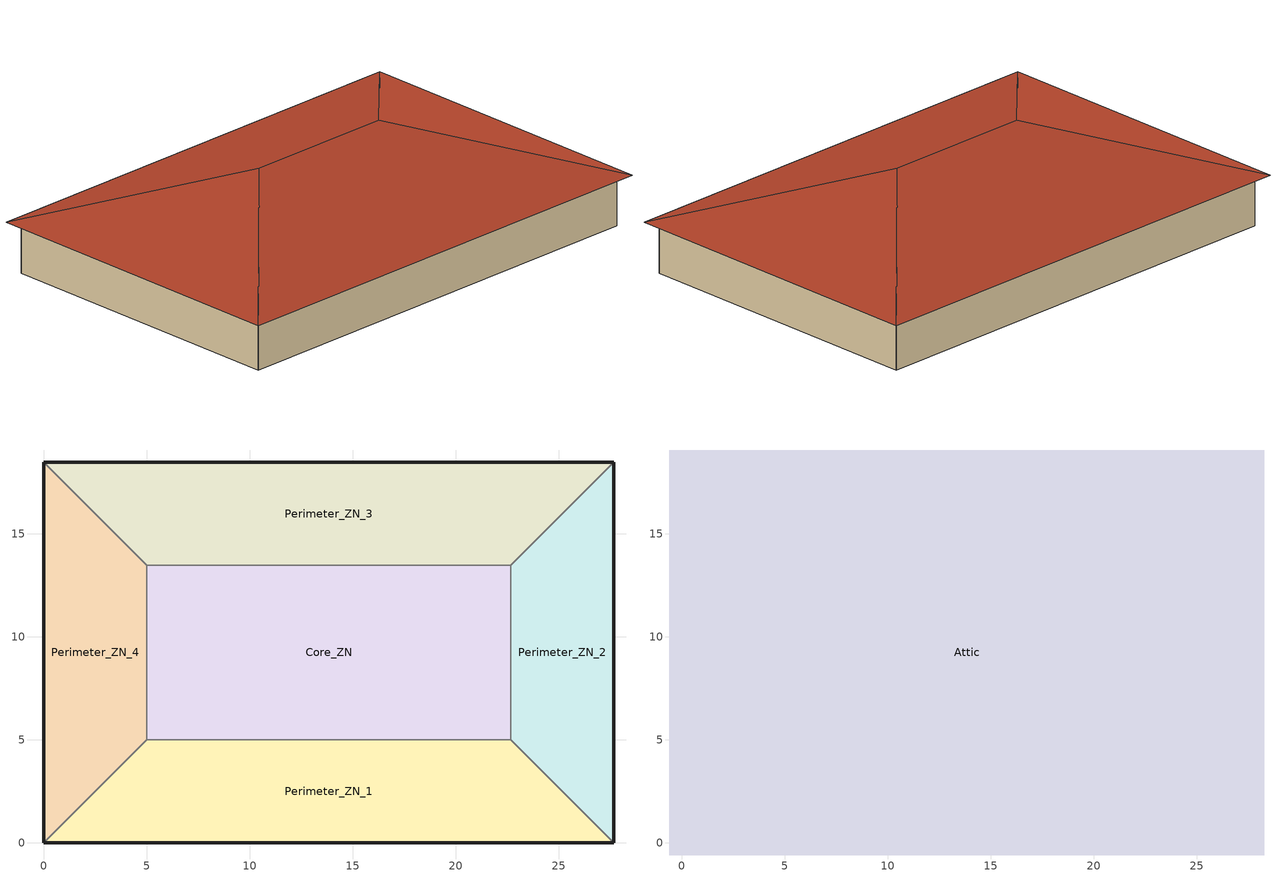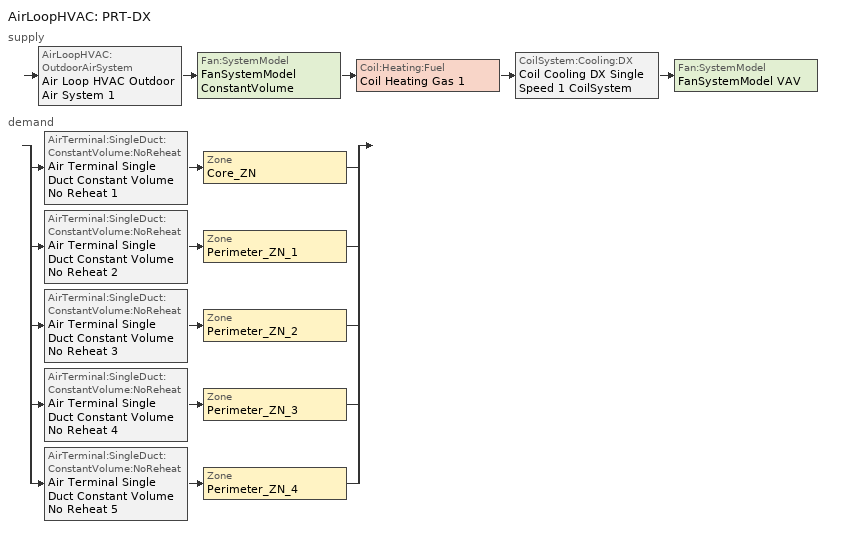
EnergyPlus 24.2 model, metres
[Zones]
Core_ZN
 floor ground (ext-slab): 22.69,13.46 22.69,5 5,5 5,13.46 z0
 wall to Perimeter_ZN_2 (int-walls): 22.69,5 22.69,13.46 z0:3.05
 wall to Perimeter_ZN_3 (int-walls): 22.69,13.46 5,13.46 z0:3.05
 wall to Perimeter_ZN_1 (int-walls): 5,5 22.69,5 z0:3.05
 wall to Perimeter_ZN_4 (int-walls): 5,13.46 5,5 z0:3.05
Perimeter_ZN_1
 floor ground (ext-slab): 22.69,5 27.69,0 0,0 5,5 z0
 wall outside (Mass Non-res Ext Wall): 0,0 27.69,0 z0:3.05
 wall to Perimeter_ZN_2 (int-walls): 27.69,0 22.69,5 z0:3.05
 wall to Perimeter_ZN_4 (int-walls): 5,5 0,0 z0:3.05
Perimeter_ZN_2
 floor ground (ext-slab): 27.69,18.46 27.69,0 22.69,5 22.69,13.46 z0
 wall outside (Mass Non-res Ext Wall): 27.69,0 27.69,18.46 z0:3.05
 wall to Perimeter_ZN_3 (int-walls): 27.69,18.46 22.69,13.46 z0:3.05
Perimeter_ZN_3
 floor ground (ext-slab): 27.69,18.46 22.69,13.46 5,13.46 0,18.46 z0
 wall outside (Mass Non-res Ext Wall): 27.69,18.46 0,18.46 z0:3.05
 wall to Perimeter_ZN_4 (int-walls): 0,18.46 5,13.46 z0:3.05
Perimeter_ZN_4
 floor ground (ext-slab): 0,18.46 5,13.46 5,5 0,0 z0
 wall outside (Mass Non-res Ext Wall): 0,18.46 0,0 z0:3.05
Attic
 floor outside (Attic Non-res Floor): 28.29,19.06 28.29,-0.6 27.69,0 27.69,18.46 z3.05; 28.29,19.06 27.69,18.46 0,18.46 -0.6,19.06 z3.05; 27.69,0 28.29,-0.6 -0.6,-0.6 0,0 z3.05; -0.6,19.06 0,18.46 0,0 -0.6,-0.6 z3.05
 floor to Core_ZN (Attic Non-res Floor): 22.69,13.46 22.69,5 5,5 5,13.46 z3.05
 floor to Perimeter_ZN_2 (Attic Non-res Floor): 27.69,18.46 27.69,0 22.69,5 22.69,13.46 z3.05
 floor to Perimeter_ZN_3 (Attic Non-res Floor): 27.69,18.46 22.69,13.46 5,13.46 0,18.46 z3.05
 floor to Perimeter_ZN_1 (Attic Non-res Floor): 22.69,5 27.69,0 0,0 5,5 z3.05
 floor to Perimeter_ZN_4 (Attic Non-res Floor): 0,18.46 5,13.46 5,5 0,0 z3.05
 roof outside (Attic Non-res Roof): 18.46,9.23,6.33 28.29,-0.6,3.05 28.29,19.06,3.05; 18.46,9.23,6.33 28.29,19.06,3.05 -0.6,19.06,3.05 9.23,9.23,6.33; 9.23,9.23,6.33 -0.6,-0.6,3.05 28.29,-0.6,3.05 18.46,9.23,6.33; 9.23,9.23,6.33 -0.6,19.06,3.05 -0.6,-0.6,3.05
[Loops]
AirLoopHVAC 'PRT-DX'
 supply: AirLoopHVAC:OutdoorAirSystem 'Air Loop HVAC Outdoor Air System 1' > Fan:SystemModel 'FanSystemModel ConstantVolume' > Coil:Heating:Fuel 'Coil Heating Gas 1' > CoilSystem:Cooling:DX 'Coil Cooling DX Single Speed 1 CoilSystem' > Fan:SystemModel 'FanSystemModel VAV'
 demand: split
  | AirTerminal:SingleDuct:ConstantVolume:NoReheat 'Air Terminal Single Duct Constant Volume No Reheat 1' > Zone 'Core_ZN'
  | AirTerminal:SingleDuct:ConstantVolume:NoReheat 'Air Terminal Single Duct Constant Volume No Reheat 2' > Zone 'Perimeter_ZN_1'
  | AirTerminal:SingleDuct:ConstantVolume:NoReheat 'Air Terminal Single Duct Constant Volume No Reheat 3' > Zone 'Perimeter_ZN_2'
  | AirTerminal:SingleDuct:ConstantVolume:NoReheat 'Air Terminal Single Duct Constant Volume No Reheat 4' > Zone 'Perimeter_ZN_3'
  | AirTerminal:SingleDuct:ConstantVolume:NoReheat 'Air Terminal Single Duct Constant Volume No Reheat 5' > Zone 'Perimeter_ZN_4'
[Building]
Ref Bldg Small Office Post1980_v1.3_5.0: North Axis {deg}=0; Terrain=City; Loads Convergence Tolerance Value {W}=0.04; Temperature Convergence Tolerance Value {deltaC}=0.2; Solar Distribution=FullInteriorAndExterior; Maximum Number of Warmup Days=50; Minimum Number of Warmup Days=6
[Site:Location]
OTTAWA-INTL-ONT: Latitude {deg}=45.32; Longitude {deg}=-75.67; Time Zone {hr}=-5; Elevation {m}=114
[SizingPeriod:DesignDay] Day of Month=21; Dry-Bulb Temperature Range Modifier Type=DefaultMultipliers; Humidity Condition Type=Wetbulb; Barometric Pressure {Pa}=99063; Rain Indicator=No; Snow Indicator=No; Daylight Saving Time Indicator=No; Solar Model Indicator=ASHRAEClearSky; Begin Environment Reset Mode=FullResetAtBeginEnvironment
Name | Month | Day Type | Maximum Dry-Bulb Temperature {C} | Daily Dry-Bulb Temperature Range {deltaC} | Wetbulb or DewPoint at Maximum Dry-Bulb {C} | Wind Speed {m/s} | Wind Direction {deg} | Sky Clearness
CHICAGO Ann Clg .4% Condns WB=>MDB | 7 | SummerDesignDay | 31.2 | 10.7 | 25.5 | 5.3 | 230 | 1
CHICAGO Ann Htg 99.6% Condns DB | 1 | WinterDesignDay | -20.6 | 0 | -20.6 | 4.9 | 270 | 0
[Site:GroundTemperature:BuildingSurface]
18, 18, 18, 18, 18, 18, 18, 18, 18, 18, 18, 18
[Material] Thermal Absorptance=0.9
Name | Roughness | Thickness {m} | Conductivity {W/m-K} | Density {kg/m3} | Specific Heat {J/kg-K} | Solar Absorptance | Visible Absorptance
1/2IN Gypsum | Smooth | 0.0127 | 0.16 | 784.9 | 830 | 0.92 | 0.92
1IN Stucco | Smooth | 0.0253 | 0.6918 | 1858 | 837 | 0.92 | 0.92
8IN CONCRETE HW | Rough | 0.2032 | 1.311 | 2240 | 836.8 | 0.7 | 0.7
AtticFloor NonRes Insulation | MediumRough | 0.145814 | 0.049 | 265 | 836.8 | 0.7 | 0.7
HW CONCRETE | Rough | 0.1016 | 1.311 | 2240 | 836.8 | 0.7 | 0.7
Mass NonRes Wall Insulation | MediumRough | 0.0656865 | 0.049 | 265 | 836.8 | 0.7 | 0.7
Metal Decking | MediumSmooth | 0.0015 | 45.006 | 7680 | 418.4 | 0.7 | 0.3
Roof Membrane | VeryRough | 0.0095 | 0.16 | 1121.29 | 1460 | 0.7 | 0.7
Std Wood 6inch | MediumSmooth | 0.15 | 0.12 | 540 | 1210 | 0.7 | 0.7
[Material:NoMass]
CP02 CARPET PAD: Roughness=VeryRough; Thermal Resistance {m2-K/W}=0.2165; Thermal Absorptance=0.9; Solar Absorptance=0.7; Visible Absorptance=0.8
[Construction]
Attic Non-res Floor: 1/2IN Gypsum, AtticFloor NonRes Insulation, 1/2IN Gypsum
Attic Non-res Roof: Roof Membrane, Metal Decking
ext-slab: HW CONCRETE, CP02 CARPET PAD
int-walls: 1/2IN Gypsum, 1/2IN Gypsum
InteriorFurnishings: Std Wood 6inch
Mass Non-res Ext Wall: 1IN Stucco, 8IN CONCRETE HW, Mass NonRes Wall Insulation, 1/2IN Gypsum
[Space]
Name | Zone
Attic Space | Attic
Core_ZN Space | Core_ZN
Perimeter_ZN_1 Space | Perimeter_ZN_1
Perimeter_ZN_2 Space | Perimeter_ZN_2
Perimeter_ZN_3 Space | Perimeter_ZN_3
Perimeter_ZN_4 Space | Perimeter_ZN_4
[Zone] Multiplier=1
Name | Part of Total Floor Area
Attic | No
Core_ZN; Perimeter_ZN_1; Perimeter_ZN_2; Perimeter_ZN_3; Perimeter_ZN_4 | Yes
[InternalMass] Construction=InteriorFurnishings
Name | Zone or ZoneList | Space or SpaceList | Surface Area {m2}
Core_ZN Internal Mass | Core_ZN | Core_ZN Space | 299.3148
Perimeter_ZN_1 Internal Mass | Perimeter_ZN_1 | Perimeter_ZN_1 Space | 226.9
Perimeter_ZN_2 Internal Mass | Perimeter_ZN_2 | Perimeter_ZN_2 Space | 134.6
Perimeter_ZN_3 Internal Mass | Perimeter_ZN_3 | Perimeter_ZN_3 Space | 226.9
Perimeter_ZN_4 Internal Mass | Perimeter_ZN_4 | Perimeter_ZN_4 Space | 134.6
[People] Number of People Schedule=BLDG_OCC_SCH; Number of People Calculation Method=Area/Person; Floor Area per Person {m2/person}=18.58; Fraction Radiant=0.3; Activity Level Schedule=ACTIVITY_SCH; Enable ASHRAE 55 Comfort Warnings=No; Mean Radiant Temperature Calculation Type=EnclosureAveraged; Work Efficiency Schedule=WORK_EFF_SCH; Clothing Insulation Schedule=CLOTHING_SCH; Air Velocity Schedule=AIR_VELO_SCH; Thermal Comfort Model 1 Type=FANGER
Name | Zone or ZoneList or Space or SpaceList
Core_ZN People | Core_ZN Space
Perimeter_ZN_1 People | Perimeter_ZN_1 Space
Perimeter_ZN_2 People | Perimeter_ZN_2 Space
Perimeter_ZN_3 People | Perimeter_ZN_3 Space
Perimeter_ZN_4 People | Perimeter_ZN_4 Space
[Lights] Schedule=BLDG_LIGHT_SCH; Design Level Calculation Method=Watts/Area; Watts per Floor Area {W/m2}=19.48; Return Air Fraction=0; Fraction Radiant=0.7; Fraction Visible=0.2; Fraction Replaceable=1; Return Air Fraction Calculated from Plenum Temperature=No
Name | Zone or ZoneList or Space or SpaceList
Core_ZN_Lights | Core_ZN Space
Perimeter_ZN_1_Lights | Perimeter_ZN_1 Space
Perimeter_ZN_2_Lights | Perimeter_ZN_2 Space
Perimeter_ZN_3_Lights | Perimeter_ZN_3 Space
Perimeter_ZN_4_Lights | Perimeter_ZN_4 Space
[ElectricEquipment] Schedule=BLDG_EQUIP_SCH; Design Level Calculation Method=Watts/Area; Watts per Floor Area {W/m2}=10.76; Fraction Latent=0; Fraction Radiant=0.5; Fraction Lost=0
Name | Zone or ZoneList or Space or SpaceList
Core_ZN_MiscPlug_Equip | Core_ZN Space
Perimeter_ZN_1_MiscPlug_Equip | Perimeter_ZN_1 Space
Perimeter_ZN_2_MiscPlug_Equip | Perimeter_ZN_2 Space
Perimeter_ZN_3_MiscPlug_Equip | Perimeter_ZN_3 Space
Perimeter_ZN_4_MiscPlug_Equip | Perimeter_ZN_4 Space
[ZoneInfiltration:DesignFlowRate] Constant Term Coefficient=1; Temperature Term Coefficient=0; Velocity Term Coefficient=0; Velocity Squared Term Coefficient=0
Name | Zone or ZoneList or Space or SpaceList | Schedule | Design Flow Rate Calculation Method | Air Changes per Hour {1/hr} | Flow Rate per Exterior Surface Area {m3/s-m2}
Attic_Infiltration | Attic Space | ALWAYS_ON | AirChanges/Hour | 1
Core_ZN_Infiltration | Core_ZN Space | INFIL_QUARTER_ON_SCH | AirChanges/Hour | 0.36
Perimeter_ZN_1_Infiltration | Perimeter_ZN_1 Space | INFIL_QUARTER_ON_SCH | Flow/ExteriorArea |  | 0.001133
Perimeter_ZN_2_Infiltration | Perimeter_ZN_2 Space | INFIL_QUARTER_ON_SCH | Flow/ExteriorArea |  | 0.001133
Perimeter_ZN_3_Infiltration | Perimeter_ZN_3 Space | INFIL_QUARTER_ON_SCH | Flow/ExteriorArea |  | 0.001133
Perimeter_ZN_4_Infiltration | Perimeter_ZN_4 Space | INFIL_QUARTER_ON_SCH | Flow/ExteriorArea |  | 0.001133
[ZoneVentilation:WindandStackOpenArea] Opening Area {m2}=0.1181; Opening Area Fraction Schedule=Sliding_Doors_Ventilation_Availability_SCH; Opening Effectiveness=Autocalculate; Effective Angle {deg}=0; Height Difference {m}=1.5; Discharge Coefficient for Opening=Autocalculate; Minimum Indoor Temperature {C}=18.89; Maximum Indoor Temperature {C}=30; Delta Temperature {deltaC}=-100; Minimum Outdoor Temperature {C}=15; Maximum Outdoor Temperature {C}=30; Maximum Wind Speed {m/s}=40
Name | Zone or Space
Zone Ventilation Wind and Stack Open Area 3 | Perimeter_ZN_1
Zone Ventilation Wind and Stack Open Area 4 | Perimeter_ZN_2
Zone Ventilation Wind and Stack Open Area 1 | Perimeter_ZN_3
Zone Ventilation Wind and Stack Open Area 2 | Perimeter_ZN_4
[Exterior:Lights]
Exterior Facade Lighting: Schedule=ALWAYS_ON; Design Level {W}=2766; Control Option=AstronomicalClock
[DesignSpecification:OutdoorAir] Outdoor Air Method=Sum; Outdoor Air Flow per Person {m3/s-person}=0.01; Outdoor Air Flow per Zone Floor Area {m3/s-m2}=0; Outdoor Air Flow per Zone {m3/s}=0; Outdoor Air Flow Air Changes per Hour {1/hr}=0
SZ DSOA Core_ZN; SZ DSOA Perimeter_ZN_1; SZ DSOA Perimeter_ZN_2; SZ DSOA Perimeter_ZN_3; SZ DSOA Perimeter_ZN_4
[DesignSpecification:OutdoorAir:SpaceList]
Name | Space 1 | Space 1 Design Specification Outdoor Air Object
Core_ZN DSOA Space List | Core_ZN Space | SZ DSOA Core_ZN
Perimeter_ZN_1 DSOA Space List | Perimeter_ZN_1 Space | SZ DSOA Perimeter_ZN_1
Perimeter_ZN_2 DSOA Space List | Perimeter_ZN_2 Space | SZ DSOA Perimeter_ZN_2
Perimeter_ZN_3 DSOA Space List | Perimeter_ZN_3 Space | SZ DSOA Perimeter_ZN_3
Perimeter_ZN_4 DSOA Space List | Perimeter_ZN_4 Space | SZ DSOA Perimeter_ZN_4
[DesignSpecification:ZoneAirDistribution] Zone Air Distribution Effectiveness in Cooling Mode=0.85; Zone Air Distribution Effectiveness in Heating Mode=0.95
DSZAD_Core; DSZAD_PZN1; DSZAD_PZ2; DSZAD_PZ3; DSZAD_PZ4
[Sizing:Zone] Zone Cooling Design Supply Air Temperature Input Method=SupplyAirTemperature; Zone Cooling Design Supply Air Temperature {C}=12.8; Zone Cooling Design Supply Air Temperature Difference {deltaC}=11.11; Zone Heating Design Supply Air Temperature Input Method=SupplyAirTemperature; Zone Heating Design Supply Air Temperature {C}=40; Zone Heating Design Supply Air Temperature Difference {deltaC}=11.11; Zone Cooling Design Supply Air Humidity Ratio {kgWater/kgDryAir}=0.0085; Zone Heating Design Supply Air Humidity Ratio {kgWater/kgDryAir}=0.008; Cooling Design Air Flow Method=DesignDay; Cooling Design Air Flow Rate {m3/s}=0; Cooling Minimum Air Flow per Zone Floor Area {m3/s-m2}=0.000762; Cooling Minimum Air Flow {m3/s}=0; Cooling Minimum Air Flow Fraction=0; Heating Design Air Flow Method=DesignDay; Heating Design Air Flow Rate {m3/s}=0; Heating Maximum Air Flow per Zone Floor Area {m3/s-m2}=0.002032; Heating Maximum Air Flow {m3/s}=0.141576; Heating Maximum Air Flow Fraction=0.3; Account for Dedicated Outdoor Air System=No; Zone Load Sizing Method=Sensible Load Only No Latent Load; Zone Latent Cooling Design Supply Air Humidity Ratio Input Method=SupplyAirHumidityRatio; Zone Cooling Design Supply Air Humidity Ratio Difference {kgWater/kgDryAir}=0.005; Zone Latent Heating Design Supply Air Humidity Ratio Input Method=SupplyAirHumidityRatio; Zone Humidification Design Supply Air Humidity Ratio Difference {kgWater/kgDryAir}=0.005
Name | Design Specification Outdoor Air Object | Design Specification Zone Air Distribution Object
Core_ZN | Core_ZN DSOA Space List | DSZAD_Core
Perimeter_ZN_1 | Perimeter_ZN_1 DSOA Space List | DSZAD_PZN1
Perimeter_ZN_2 | Perimeter_ZN_2 DSOA Space List | DSZAD_PZ2
Perimeter_ZN_3 | Perimeter_ZN_3 DSOA Space List | DSZAD_PZ3
Perimeter_ZN_4 | Perimeter_ZN_4 DSOA Space List | DSZAD_PZ4
[Sizing:System]
PRT-DX: Type of Load to Size On=Sensible; Design Outdoor Air Flow Rate {m3/s}=Autosize; Central Heating Maximum System Air Flow Ratio=1; Preheat Design Temperature {C}=-30; Preheat Design Humidity Ratio {kgWater/kgDryAir}=0.0085; Precool Design Temperature {C}=30; Precool Design Humidity Ratio {kgWater/kgDryAir}=0.008; Central Cooling Design Supply Air Temperature {C}=12.8; Central Heating Design Supply Air Temperature {C}=40; Type of Zone Sum to Use=Coincident; 100% Outdoor Air in Cooling=No; 100% Outdoor Air in Heating=No; Central Cooling Design Supply Air Humidity Ratio {kgWater/kgDryAir}=0.0085; Central Heating Design Supply Air Humidity Ratio {kgWater/kgDryAir}=0.008; Cooling Supply Air Flow Rate Method=DesignDay; Cooling Supply Air Flow Rate {m3/s}=0; Cooling Supply Air Flow Rate Per Floor Area {m3/s-m2}=0; Cooling Fraction of Autosized Cooling Supply Air Flow Rate=1; Cooling Supply Air Flow Rate Per Unit Cooling Capacity {m3/s-W}=0; Heating Supply Air Flow Rate Method=DesignDay; Heating Supply Air Flow Rate {m3/s}=0; Heating Supply Air Flow Rate Per Floor Area {m3/s-m2}=0; Heating Fraction of Autosized Heating Supply Air Flow Rate=1; Heating Fraction of Autosized Cooling Supply Air Flow Rate=1; Heating Supply Air Flow Rate Per Unit Heating Capacity {m3/s-W}=0; System Outdoor Air Method=ZoneSum; Zone Maximum Outdoor Air Fraction=1; Cooling Design Capacity Method=CoolingDesignCapacity; Cooling Design Capacity {W}=Autosize; Cooling Design Capacity Per Floor Area {W/m2}=234.7; Fraction of Autosized Cooling Design Capacity=1; Heating Design Capacity Method=HeatingDesignCapacity; Heating Design Capacity {W}=Autosize; Heating Design Capacity Per Floor Area {W/m2}=157; Fraction of Autosized Heating Design Capacity=1; Central Cooling Capacity Control Method=VAV; Occupant Diversity=Autosize
[ZoneControl:Thermostat] Temperature Difference Between Cutout And Setpoint {deltaC}=0
Name | Zone or ZoneList | Control Type Schedule | Control 1
Core_ZN Thermostat | Core_ZN | Core_ZN Thermostat Schedule | Core_ZN DualSPSched
Perimeter_ZN_1 Thermostat | Perimeter_ZN_1 | Perimeter_ZN_1 Thermostat Schedule | Perimeter_ZN_1 DualSPSched
Perimeter_ZN_2 Thermostat | Perimeter_ZN_2 | Perimeter_ZN_2 Thermostat Schedule | Perimeter_ZN_2 DualSPSched
Perimeter_ZN_3 Thermostat | Perimeter_ZN_3 | Perimeter_ZN_3 Thermostat Schedule | Perimeter_ZN_3 DualSPSched
Perimeter_ZN_4 Thermostat | Perimeter_ZN_4 | Perimeter_ZN_4 Thermostat Schedule | Perimeter_ZN_4 DualSPSched
[ThermostatSetpoint:DualSetpoint] Heating Setpoint Temperature Schedule=HTGSETP_SCH; Cooling Setpoint Temperature Schedule=CLGSETP_SCH
Core_ZN DualSPSched; Perimeter_ZN_1 DualSPSched; Perimeter_ZN_2 DualSPSched; Perimeter_ZN_3 DualSPSched; Perimeter_ZN_4 DualSPSched
[AirTerminal:SingleDuct:ConstantVolume:NoReheat] Availability Schedule=Always On Discrete; Maximum Air Flow Rate {m3/s}=AutoSize
Air Terminal Single Duct Constant Volume No Reheat 1; Air Terminal Single Duct Constant Volume No Reheat 2; Air Terminal Single Duct Constant Volume No Reheat 3; Air Terminal Single Duct Constant Volume No Reheat 4; Air Terminal Single Duct Constant Volume No Reheat 5
[Zone equipment]
Core_ZN: Air Terminal Single Duct Constant Volume No Reheat 1
Perimeter_ZN_1: Air Terminal Single Duct Constant Volume No Reheat 2
Perimeter_ZN_2: Air Terminal Single Duct Constant Volume No Reheat 3
Perimeter_ZN_3: Air Terminal Single Duct Constant Volume No Reheat 4
Perimeter_ZN_4: Air Terminal Single Duct Constant Volume No Reheat 5
[Fan:SystemModel] Availability Schedule=Always On Discrete hvac_library; Design Maximum Air Flow Rate {m3/s}=Autosize; Speed Control Method=Discrete; Electric Power Minimum Flow Rate Fraction=0; Design Pressure Rise {Pa}=1572; Motor Efficiency=0.93; Motor In Air Stream Fraction=1; Design Electric Power Consumption {W}=Autosize; Design Power Sizing Method=TotalEfficiencyAndPressure; Electric Power Per Unit Flow Rate {W/(m3/s)}=840; Electric Power Per Unit Flow Rate Per Unit Pressure {W/((m3/s)-Pa)}=1.66667; Electric Power Function of Flow Fraction Curve=VAV Fan Curve; Motor Loss Radiative Fraction=0; Number of Speeds=1
Name | Fan Total Efficiency
FanSystemModel ConstantVolume | 0.7
FanSystemModel VAV | 0.6045
[Coil:Cooling:DX:SingleSpeed]
Coil Cooling DX Single Speed 1: Availability Schedule=HVACOperationSchd; Gross Rated Total Cooling Capacity {W}=autosize; Gross Rated Sensible Heat Ratio=autosize; Gross Rated Cooling COP {W/W}=3.6; Rated Air Flow Rate {m3/s}=Autosize; 2017 Rated Evaporator Fan Power Per Volume Flow Rate {W/(m3/s)}=773.3; 2023 Rated Evaporator Fan Power Per Volume Flow Rate {W/(m3/s)}=934.4; Total Cooling Capacity Function of Temperature Curve=Cool-Cap-fT; Total Cooling Capacity Function of Flow Fraction Curve=Curve Quadratic 1; Energy Input Ratio Function of Temperature Curve=Cool-EIR-fT; Energy Input Ratio Function of Flow Fraction Curve=Curve Quadratic 2; Part Load Fraction Correlation Curve=Cool-PLF-fPLR; Minimum Outdoor Dry-Bulb Temperature for Compressor Operation {C}=20; Nominal Time for Condensate Removal to Begin {s}=0; Ratio of Initial Moisture Evaporation Rate and Steady State Latent Capacity=0; Maximum Cycling Rate {cycles/hr}=0; Latent Capacity Time Constant {s}=0; Condenser Type=AirCooled; Evaporative Condenser Effectiveness=0.9; Evaporative Condenser Air Flow Rate {m3/s}=Autosize; Evaporative Condenser Pump Rated Power Consumption {W}=Autosize; Crankcase Heater Capacity {W}=700; Maximum Outdoor Dry-Bulb Temperature for Crankcase Heater Operation {C}=15; Basin Heater Capacity {W/K}=700; Basin Heater Setpoint Temperature {C}=20; Basin Heater Operating Schedule=HVACOperationSchd
[Coil:Heating:Fuel]
Coil Heating Gas 1: Availability Schedule=HVACOperationSchd; Fuel Type=NaturalGas; Burner Efficiency=0.75; Nominal Capacity {W}=AutoSize; On Cycle Parasitic Electric Load {W}=0; Off Cycle Parasitic Fuel Load {W}=0
[CoilSystem:Cooling:DX]
Coil Cooling DX Single Speed 1 CoilSystem: Availability Schedule=Always On Discrete; Cooling Coil=Coil Cooling DX Single Speed 1; Run on Sensible Load=Yes; Use Outdoor Air DX Cooling Coil=No
[Controller:WaterCoil]
Coil Controller: Control Variable=Temperature; Action=Reverse; Actuator Variable=Flow; Controller Convergence Tolerance {deltaC}=1; Maximum Actuated Flow {m3/s}=autosize; Minimum Actuated Flow {m3/s}=0
[Controller:OutdoorAir]
Controller Outdoor Air 1: Minimum Outdoor Air Flow Rate {m3/s}=0; Maximum Outdoor Air Flow Rate {m3/s}=Autosize; Economizer Control Type=DifferentialDryBulbAndEnthalpy; Economizer Control Action Type=ModulateFlow; Economizer Maximum Limit Dry-Bulb Temperature {C}=40; Economizer Maximum Limit Enthalpy {J/kg}=64000; Economizer Minimum Limit Dry-Bulb Temperature {C}=-25; Lockout Type=LockoutWithCompressor; Minimum Limit Type=ProportionalMinimum; Minimum Outdoor Air Schedule=MinOA_Sched; Mechanical Ventilation Controller=Controller Mechanical Ventilation 1; High Humidity Control=No; Control High Indoor Humidity Based on Outdoor Humidity Ratio=Yes; Heat Recovery Bypass Control Type=BypassWhenWithinEconomizerLimits; Economizer Operation Staging=InterlockedWithMechanicalCooling
[Controller:MechanicalVentilation]
Controller Mechanical Ventilation 1: Availability Schedule=Always On Discrete; Demand Controlled Ventilation=No; System Outdoor Air Method=ZoneSum; Zone or ZoneList 1=Core_ZN; Design Specification Outdoor Air Object Name 1=SZ DSOA Core_ZN; Design Specification Zone Air Distribution Object Name 1=DSZAD_Core; Zone or ZoneList 2=Perimeter_ZN_1; Design Specification Outdoor Air Object Name 2=SZ DSOA Perimeter_ZN_1; Design Specification Zone Air Distribution Object Name 2=DSZAD_PZN1; Zone or ZoneList 3=Perimeter_ZN_2; Design Specification Outdoor Air Object Name 3=SZ DSOA Perimeter_ZN_2; Design Specification Zone Air Distribution Object Name 3=DSZAD_PZ2; Zone or ZoneList 4=Perimeter_ZN_3; Design Specification Outdoor Air Object Name 4=SZ DSOA Perimeter_ZN_3; Design Specification Zone Air Distribution Object Name 4=DSZAD_PZ3; Zone or ZoneList 5=Perimeter_ZN_4; Design Specification Outdoor Air Object Name 5=SZ DSOA Perimeter_ZN_4; Design Specification Zone Air Distribution Object Name 5=DSZAD_PZ4
[AirLoopHVAC]
PRT-DX: Design Supply Air Flow Rate {m3/s}=AutoSize; Design Return Air Flow Fraction of Supply Air Flow=1
[AvailabilityManager:Scheduled] Schedule=Always On Discrete
PRT-DX Availability Manager; Air Loop HVAC Outdoor Air System 1 Availability Manager
[SetpointManager:SingleZone:Reheat]
Setpoint Manager Single Zone Reheat 1: Control Variable=Temperature; Minimum Supply Air Temperature {C}=12; Maximum Supply Air Temperature {C}=30; Control Zone=Core_ZN
[SetpointManager:MixedAir] Control Variable=Temperature
Node 12 OS Default SPM; Node 29 OS Default SPM; Node 14 OS Default SPM; Node 13 OS Default SPM
[Schedule:Compact]
BLDG_LIGHT_SCH: Through: 12/31, For: Weekdays, Until: 05:00, 0.05, Until: 07:00, 0.1, Until: 08:00, 0.3, Until: 17:00, 0.9, Until: 18:00, 0.5, Until: 20:00, 0.3, Until: 22:00, 0.2, Until: 23:00, 0.1, Until: 24:00, 0.05, For: Saturday, Until: 06:00, 0.05, Until: 08:00, 0.1, Until: 12:00, 0.3, Until: 17:00, 0.15, Until: 24:00, 0.05, For: SummerDesignDay, Until: 24:00, 1, For: WinterDesignDay, Until: 24:00, 0, For: AllOtherDays, Until: 24:00, 0.05
BLDG_OCC_SCH: Through: 12/31, For: SummerDesignDay, Until: 06:00, 0, Until: 22:00, 1, Until: 24:00, 0.05, For: Weekdays, Until: 06:00, 0, Until: 07:00, 0.1, Until: 08:00, 0.2, Until: 12:00, 0.95, Until: 13:00, 0.5, Until: 17:00, 0.95, Until: 18:00, 0.3, Until: 20:00, 0.1, Until: 24:00, 0.05, For: Saturday, Until: 06:00, 0, Until: 08:00, 0.1, Until: 12:00, 0.3, Until: 17:00, 0.1, Until: 24:00, 0, For: AllOtherDays, Until: 24:00, 0
ACTIVITY_SCH: Through: 12/31, For: AllDays, Until: 24:00, 120
WORK_EFF_SCH: Through: 12/31, For: AllDays, Until: 24:00, 0
CLOTHING_SCH: Through: 04/30, For: AllDays, Until: 24:00, 1, Through: 09/30, For: AllDays, Until: 24:00, 0.5, Through: 12/31, For: AllDays, Until: 24:00, 1
AIR_VELO_SCH: Through: 12/31, For: AllDays, Until: 24:00, 0.2
BLDG_EQUIP_SCH: Through: 12/31, For: Weekdays, Until: 08:00, 0.4, Until: 12:00, 0.9, Until: 13:00, 0.8, Until: 17:00, 0.9, Until: 18:00, 0.5, Until: 24:00, 0.4, For: Saturday, Until: 06:00, 0.3, Until: 08:00, 0.4, Until: 12:00, 0.5, Until: 17:00, 0.35, Until: 24:00, 0.3, For: SummerDesignDay, Until: 24:00, 1, For: WinterDesignDay, Until: 24:00, 0, For: AllOtherDays, Until: 24:00, 0.3
Core_ZN Thermostat Schedule; Perimeter_ZN_1 Thermostat Schedule; Perimeter_ZN_2 Thermostat Schedule; Perimeter_ZN_3 Thermostat Schedule; Perimeter_ZN_4 Thermostat Schedule: Through: 12/31, For: AllDays, Until: 24:00, 4
HTGSETP_SCH: Through: 12/31, For: Weekdays, Until: 06:00, 15.6, Until: 22:00, 21, Until: 24:00, 15.6, For: Saturday, Until: 06:00, 15.6, Until: 18:00, 21, Until: 24:00, 15.6, For: WinterDesignDay, Until: 24:00, 21, For: AllOtherDays, Until: 24:00, 15.6
CLGSETP_SCH: Through: 12/31, For: Weekdays SummerDesignDay, Until: 06:00, 26.7, Until: 22:00, 24, Until: 24:00, 26.7, For: Saturday, Until: 06:00, 26.7, Until: 18:00, 24, Until: 24:00, 26.7, For: AllOtherDays, Until: 24:00, 26.7
ALWAYS_ON: Through: 12/31, For: AllDays, Until: 24:00, 1
HVACOperationSchd: Through: 12/31, For: Weekdays SummerDesignDay, Until: 06:00, 0, Until: 22:00, 1, Until: 24:00, 0, For: Saturday WinterDesignDay, Until: 06:00, 0, Until: 18:00, 1, Until: 24:00, 0, For: AllOtherDays, Until: 24:00, 0
INFIL_QUARTER_ON_SCH: Through: 12/31, For: Weekdays SummerDesignDay, Until: 06:00, 1, Until: 22:00, 0.25, Until: 24:00, 1, For: Saturday WinterDesignDay, Until: 06:00, 1, Until: 18:00, 0.25, Until: 24:00, 1, For: Sunday Holidays AllOtherDays, Until: 24:00, 1
MinOA_Sched: Through: 12/31, For: Weekdays SummerDesignDay, Until: 07:00, 0, Until: 22:00, 1, Until: 24:00, 0, For: Saturday WinterDesignDay, Until: 07:00, 0, Until: 18:00, 1, Until: 24:00, 0, For: AllOtherDays, Until: 24:00, 0
Sliding_Doors_Ventilation_Availability_SCH: Through: 12/31, For: WinterDesignDay SummerDesignDay, Until: 24:00, 0, For: Allotherdays, Until: 6:00, 0, Until: 22:00, 1, Until: 24:00, 0
[Schedule:Constant] Hourly Value=1
Always On Discrete; Always On Discrete hvac_library
[Curve:Quadratic]
Name | Coefficient1 Constant | Coefficient2 x | Coefficient3 x**2 | Minimum Value of x | Maximum Value of x | Minimum Curve Output | Maximum Curve Output
Curve Quadratic 1 | 0.8 | 0.2 | 0 | 0.5 | 1.5
Curve Quadratic 2 | 1.1552 | -0.1808 | 0.0256 | 0.5 | 1.5
Cool-PLF-fPLR | 0.909496 | 0.0986477 | -0.00819488 | 0 | 1 | 0.7 | 1
[Curve:Quartic]
VAV Fan Curve: Coefficient1 Constant=0.0407599; Coefficient2 x=0.088045; Coefficient3 x**2=-0.0729261; Coefficient4 x**3=0.94374; Coefficient5 x**4=0; Minimum Value of x=0; Maximum Value of x=1; Minimum Curve Output=0; Maximum Curve Output=1; Input Unit Type for X=Dimensionless; Output Unit Type=Dimensionless
[Curve:Biquadratic] Minimum Value of x=-100; Maximum Value of x=100; Minimum Value of y=-100; Maximum Value of y=100
Name | Coefficient1 Constant | Coefficient2 x | Coefficient3 x**2 | Coefficient4 y | Coefficient5 y**2 | Coefficient6 x*y
Cool-Cap-fT | 0.971212 | -0.0152755 | 0.00144345 | -0.00039321 | -6.8364e-06 | -0.000290596
Cool-EIR-fT | 0.286871 | 0.0239022 | -0.000810648 | 0.0134585 | 0.000338936 | -0.000487004
